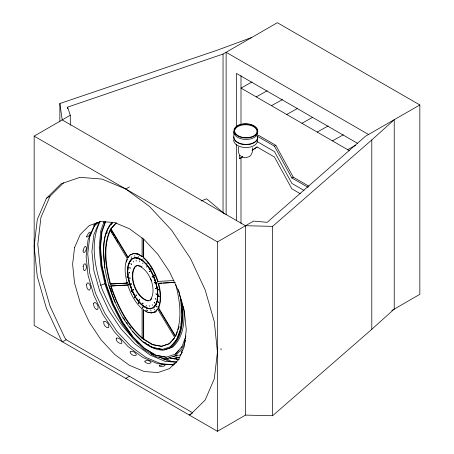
<?xml version="1.0" encoding="UTF-8"?>
<svg xmlns="http://www.w3.org/2000/svg" width="454" height="454" viewBox="0 0 454 454"><rect width="100%" height="100%" fill="white"/><g stroke="black" fill="none" stroke-linecap="round" stroke-linejoin="round"><path stroke-width="0.68" d="M238.418 146.92L238.293 151.432L239.434 155.035L241.624 156.585M252.413 147.766L252.288 152.283L250.597 155.711C248.179 157.322 245.222 158.185 242.408 157.05M128.011 269.801L128.266 267.117M157.896 295.248L157.339 300.877L155.824 305.105L153.412 307.846M157.759 298.789L157.566 300.826L156.051 305.054L153.634 307.795L150.263 308.913C138.504 307.017 133.096 293.959 129.509 283.977C127.568 275.856 125.236 265.21 131.927 258.644L135.298 257.526M157.952 296.751L157.969 294.005M138.601 303.465L138.72 302.909M139.293 300.179L139.412 299.623M146.262 267.117L146.375 266.56M146.971 263.723L147.09 263.172M181.713 353.394L181.799 353.093M104.068 221.648L100.765 230.853L99.239 246.897L100.765 265.391L105.249 285.084L112.376 304.623L121.666 322.686L132.489 338.043L144.1 349.642L155.711 356.691L166.533 358.717L175.823 355.573L182.951 347.48L185.544 340.25M105.3 221.535L101.6 231.852L100.096 247.589L101.6 265.726L105.992 285.038L112.984 304.208L122.098 321.926L132.71 336.987L144.1 348.36L155.489 355.278L166.102 357.258L175.619 354.086L178.882 350.386M105.47 222.091L102.002 231.761L100.504 247.498L102.002 265.635L106.395 284.947L113.392 304.118L122.501 321.835L133.113 336.896L144.503 348.269L155.892 355.187L166.504 357.167M106.633 233.799L107.32 231.875M110.084 230.087C102.354 247.135 105.578 266.594 110.084 284.068L127.199 283.12C125.168 275.158 123.755 266.299 127.199 258.53L110.084 230.087L110.526 229.991C102.797 247.033 106.02 266.498 110.526 283.971L127.642 283.018M126.325 262.106L127.426 259.041M131.217 256.805L131.569 257.492M128.397 265.777L129.895 261.6M152.527 305.36L152.169 304.674M157.385 300.61L155.887 304.787L153.503 307.494L150.172 308.595L146.551 307.92L142.669 305.565M175.709 284.431C180.045 301.28 182.661 320.025 175.25 336.403L158.134 307.96C161.579 300.19 160.166 291.332 158.134 283.37L161.999 283.08M177.332 331.732L175.692 336.3L158.577 307.857C162.021 300.088 160.608 291.23 158.577 283.268M178.036 329.774L179.205 326.511M185.907 335.926L182.207 346.243L175.216 354.182M192.133 413.185L189.102 414.939L190.601 414.423L205.163 400.025L214.316 378.75L217.443 352.054L214.316 321.75L205.163 289.907L190.601 258.695L171.623 230.235L149.519 206.474L125.803 189.029L102.082 179.092L79.983 177.327L61.006 183.87L46.439 198.267L37.285 219.543L34.163 246.238L37.285 276.543L46.439 308.385L61.006 339.598L62.504 341.845L66.142 339.745L192.74 412.834M63.639 182.763L50.082 196.168L40.928 217.438L37.801 244.138L40.928 274.437L50.082 306.285L64.644 337.498L66.142 339.745M94.988 224.73L89.727 236.954L87.747 253.911L89.727 273.155L95.544 293.38L104.795 313.209L116.848 331.284L130.888 346.374L145.95 357.451L161.017 363.767L172.946 364.715M99.426 221.683L93.893 234.553L91.907 251.51L93.893 270.754L99.704 290.98L108.954 310.803L121.008 328.878L135.048 343.973L150.109 355.051L165.177 361.367L176.407 362.258M100.141 221.49C89.5 242.618 95.039 267.582 102.042 288.977C109.442 306.337 118.511 323.413 132.12 336.737M103.881 222.823L104.17 222.216M134.645 297.852C134.469 296.201 134.917 299.061 134.872 297.449M136.03 295.406C135.82 293.761 136.308 296.615 136.251 295.004M149.44 271.628C149.235 269.982 149.718 272.837 149.667 271.225M150.819 269.182C150.643 267.531 151.091 270.391 151.046 268.779M111.866 222.403C101.276 234.485 103.404 252.782 104.743 267.622C107.882 285.492 114.192 302.642 123.25 318.35M112.723 222.29C101.35 234.247 103.37 252.787 104.806 267.928M110.946 224.719L112.723 222.698M127.773 257.514L130.219 254.739L133.868 253.508L138.112 254.297L142.091 256.72L142.539 256.618L138.555 254.2L134.31 253.406L130.661 254.637L127.773 257.514L110.657 229.071L116.241 222.732M110.657 229.071L116.224 223.158M132.148 258.593C126.978 263.275 127.466 271.044 128.17 277.383C129.759 286.247 133.283 294.816 138.958 301.859M129.668 261.652L132.057 258.945L135.388 257.844M130.292 261.146L132.279 258.894M133.204 261.232L133.521 261.964M136.302 261.022L136.081 260.284M150.064 300.185C157.782 290.571 149.338 268.206 137.437 265.573L135.269 266.305C127.551 275.918 135.996 298.284 147.896 300.917L150.507 300.083L151.755 298.67M153.276 307.545C161.193 298.965 156.834 285.634 153.276 275.987C149.514 268.45 144.457 258.956 135.161 257.889M154.122 309.14L154.439 309.872M155.115 311.75L157.561 308.975L174.677 337.418L169.092 343.757L161.352 346.374L152.34 344.688L143.243 339.166L143.243 309.77L147.221 312.187L151.466 312.982L155.557 311.654L158.003 308.873M171.396 341.544L169.535 343.661L161.794 346.277L152.782 344.592L143.685 339.064L143.685 309.673M172.327 340.489L174.654 337.844M170.386 346.72L176.612 339.649L180.527 328.736L181.867 314.724L180.527 298.562L178.49 289.618M181.214 347.741L182.145 346.68M162.776 358.478C163.105 359.699 168.553 359.426 168.269 358.155M97.86 222.273C95.828 224.679 90.108 227.829 96.498 222.653M98.246 222.227L93.728 226.694L88.048 239.882L86.112 256.442L88.048 275.232L93.728 294.981L102.757 314.338L114.527 331.982L128.232 346.72L142.942 357.536L157.651 363.705L171.357 364.795L175.284 363.444M182.06 352.724L182.474 352.327M371.798 139.934L394.225 119.754L394.225 309.112L371.798 329.298L272.621 415.728L245.501 415.098L217.443 431.3L34.163 325.484L34.163 136.121L62.226 119.924L245.501 225.734L272.621 226.364L371.798 139.934L371.798 329.298M131.251 291.252C131.297 289.783 131.354 292.399 131.569 291.031M133.204 289.913C133.283 288.46 133.294 291.065 133.521 289.697M152.169 276.94C152.232 275.453 152.266 278.098 152.493 276.719M154.122 275.601C154.201 274.148 154.212 276.753 154.439 275.385M239.616 155.279L239.616 158.679L242.515 156.726M252.384 150.087L257.026 146.96L274.443 157.016L291.86 188.841L300.264 193.693M239.616 158.679L242.742 156.709M252.027 150.461L257.253 146.943M182.803 349.926L180.97 351.475L181.225 352.134M391.791 310.525L419.837 294.328L419.837 104.965L277.343 22.7L223.045 54.049L67.64 107.138L70.268 115.254L62.204 119.913L59.86 103.529L216.7 50.388L251.737 37.483M46.439 198.267L50.082 196.168M125.803 189.029L129.441 186.929M257.492 135.808L258.411 135.275L275.828 145.331L293.244 177.156L308.856 186.168M257.026 136.075L274.443 146.131L275.828 145.331M274.443 146.131L291.86 177.957L293.244 177.156M34.163 136.121L217.443 241.937L253.565 221.081L267.151 222.329L365.453 136.268L419.837 104.965M125.803 378.392L129.441 376.292M251.97 81.97L241 88.093L349.489 150.728M256.238 96.889L267.207 90.766M271.475 105.686L282.445 99.568M286.712 114.482L297.682 108.364M301.95 123.278L312.312 117.501M317.187 132.08L328.157 125.957M332.424 140.876L343.394 134.753M347.662 149.672L355.584 145.252M174.501 363.995L172.225 365.311L173.876 364.84M201.043 201.003L206.326 198.931A0.675 0.392 0 0 1 206.718 198.886L224.588 213.885M177.491 355.72C179.041 354.943 171.385 356.986 173.042 356.906M100.459 285.288L105.152 283.688M134.645 255.613L134.872 256.374M138.771 257.106L138.601 256.351M139.486 261.646L139.316 260.891M142.959 303.771L142.789 303.022M142.959 307.75L142.789 306.995M149.44 305.599L149.667 306.359M150.819 310.258L151.046 311.018M152.606 312.727L155.648 311.699M154.973 312.125L156.187 311.716M164.365 349.938L172.588 347.157C183.904 337.163 184.971 320.637 183.547 306.541M178.541 355.488L181.197 354.591M179.182 357.23L174.427 358.842L169.58 357.934M178.609 357.9L179.795 357.497M176.351 356.078L176.981 355.885M143.243 257.639L143.685 257.537C150.717 263.814 155.109 272.479 158.003 281.332L157.561 281.429C154.661 272.582 150.274 263.916 143.243 257.639L143.243 238.742M110.084 284.068L111.224 283.812M110.657 286.009L128.215 284.959L110.657 286.009C116.956 305.474 126.541 324.536 142.091 338.241L142.539 338.145C126.989 324.434 117.399 305.377 111.099 285.906M127.773 285.055C130.673 293.908 135.059 302.574 142.091 308.851L142.539 308.748M158.134 307.96L159.275 307.704M142.091 338.355L142.539 338.258M143.243 339.166L144.383 339.019M143.243 339.28L143.685 339.178M118.068 283.432L120.123 283.319M126.286 282.978L127.659 282.899M157.561 281.429L173.99 280.521M128.647 284.108C129.634 285.22 127.983 283.148 129.038 284.085M131.036 283.971C132.04 285.061 130.36 283.024 131.427 283.954M154.269 282.683C155.279 283.801 153.594 281.718 154.655 282.66M156.658 282.547C157.663 283.637 155.983 281.599 157.05 282.53M163.372 283.007L170.216 282.626M171.584 282.547L175.011 282.36M158.134 283.37L175.25 282.416M176.912 361.946L169.353 361.344L159.025 357.014M136.824 253.587L138.039 253.814M135.905 257.639L138.351 258.099M135.071 257.577L138.737 258.264L142.669 260.653L146.778 264.756M135.99 257.951L139.009 258.519L142.891 260.874M140.405 265.942L137.88 265.471L135.712 266.203C127.994 275.822 136.438 298.182 148.339 300.82M146.319 305.372L146.432 306.115M150.49 308.862L146.824 308.175L142.891 305.786L138.782 301.683M147.669 312.091L151.914 312.885M153.253 347.599L156.63 348.229M157.981 348.485L162.708 349.364M176.004 358.91L178.745 359.426M169.819 358.03L179.16 359.778M153.242 354.977L151.886 354.404L151.046 353.348M127.007 276.912C127.943 278.336 126.428 275.794 127.443 277.088M129.674 277.99C130.599 279.386 129.101 276.883 130.111 278.166M155.586 288.472C156.522 289.896 155.007 287.354 156.023 288.648M158.247 289.55C159.189 290.946 157.674 288.443 158.684 289.726M368.62 134.537L226.126 52.272L226.126 214.68M357.735 143.447L236.449 73.417L236.449 127.228M257.026 141.517L274.443 151.574L291.86 183.399L304.049 190.436M291.86 177.957L308.073 187.315M166.612 358.717L171.516 361.543M142.845 258.933L142.845 259.603M138.958 258.212L142.891 260.602L146.824 264.529M142.845 263.036L142.845 263.706M140.944 266.271L142.028 266.929M146.778 307.869L142.891 305.514L139.009 301.632L136.597 298.21M145.393 310.706L146.529 311.399M144.9 342.526L146.092 343.252M147.885 344.336L149.077 345.063M150.87 346.147L152.062 346.873M132.523 331.403L142.669 341.539L152.811 347.696L162.265 349.466L170.829 346.623C184.023 334.836 182.82 315.212 181.032 299.163M136.45 341.391L138.379 343.457M147.232 265.108L150.081 269.148M147.175 265.329L149.99 269.318M146.597 264.58C150.995 270.283 154.411 276.792 156.187 283.79M123.511 317.891L125.088 320.127M126.66 322.363L127.449 323.481M129.816 326.835L130.604 327.953M123.068 317.987C132.449 332.226 144.423 348.939 162.969 350.25L171.198 347.469C184.392 335.699 183.399 316.103 181.589 300.032M111.099 228.969L128.215 257.412M111.258 231.2L112.348 233.016M113.074 234.224L113.806 235.433M114.896 237.249L115.628 238.458M116.718 240.274L117.813 242.09M150.49 269.727L153.634 275.845M132.591 291.059L134.146 294.079M135.298 296.661L132.148 290.543L129.276 281.923M153.878 276.509L156.352 283.795M153.412 275.896L155.824 282.513L157.339 289.181M150.745 278.733L151.46 280.685M132.279 290.452L129.447 281.94M110.362 288.313L111.559 291.599M108.71 285.055L115.027 302.358M156.959 286.463L157.26 287.796M156.789 286.423L157.084 287.74M128.397 277.332L129.146 280.623M128.368 277.922L128.976 280.589M139.293 299.526L139.412 300.27M138.601 302.818L138.72 303.556M220.939 348.576L221.081 349.955M157.566 289.13L157.737 291.218M157.385 289.056L157.861 295.446M128 272.519L128.227 275.266M67.669 108.557L67.64 107.138L67.64 108.557M70.268 115.254L70.336 125.179M272.621 226.364L272.621 415.728M245.501 225.734L245.501 415.098M241 75.636L241 124.555M241 157.879L241 223.447M236.449 144.224L236.449 220.689M223.045 54.049L223.045 212.915M217.443 241.937L217.443 431.3M143.685 239.343L143.685 257.537M142.845 303.056L142.845 303.726M142.845 307.035L142.845 307.704M142.091 237.822L142.091 256.72M142.091 308.851L142.091 338.241M59.86 103.529L59.86 121.263M257.736 133.011A11.929 7.133 1.6 0 1 244.99 139.395A11.929 7.133 1.6 0 1 233.941 131.569L233.799 136.506A11.929 7.133 1.6 0 0 245.881 144.366A11.929 7.133 1.6 0 0 257.566 136.716M235.643 134.327A11.361 6.793 1.6 0 1 246.181 124.754A11.361 6.793 1.6 0 1 255.772 135.031M257.554 137.051A11.929 7.133 1.6 0 1 245.869 144.701A11.929 7.133 1.6 0 1 233.793 136.836M257.475 139.894A11.929 7.133 1.6 0 1 245.79 147.544A11.929 7.133 1.6 0 1 233.714 139.679M86.657 284.59C86.549 286.582 86.964 289.442 89.103 290.18L89.557 290.066C91.277 288.035 90.425 283.807 87.945 282.763L87.111 283.239L86.657 284.59M83.11 250.455L83.15 251.839L83.962 252.679C85.954 251.675 87.077 248.355 85.829 246.454L85.068 246.516L84.217 247.385L83.11 250.455M83.15 266.294L83.502 269.716L84.643 270.743C86.93 269.568 86.89 265.511 85.216 263.774L83.962 264.137L83.15 266.294M93.649 303.437C93.422 305.826 94.585 308.93 97.048 309.668L97.519 309.543C99.176 307.256 97.281 303.193 94.71 302.381L93.649 303.437M129.214 272.286L129.594 272.911L129.214 272.286M129.816 267.571L130.19 268.195L129.816 267.571M131.013 263.751L131.388 264.381L131.013 263.751M146.875 310.02L147.249 310.644L146.875 310.02M154.246 302.358L154.621 302.983L154.246 302.358M155.586 298.624L155.96 299.248L155.586 298.624M156.04 293.829L156.42 294.453L156.04 293.829M156.636 306.325L157.01 306.955L156.636 306.325M158.247 301.825L158.628 302.449L158.247 301.825M158.798 296.042L159.178 296.672L158.798 296.042M74.547 247.68L72.612 264.234L74.547 283.029L80.227 302.773L89.256 322.13L101.026 339.779L114.731 354.512L129.441 365.334L144.151 371.497L157.856 372.586L169.626 368.534L178.66 359.602L184.335 346.413L186.271 329.854L184.335 311.064L178.66 291.315L169.626 271.957L157.856 254.308L144.151 239.576L129.441 228.759L114.731 222.591L101.026 221.501L89.256 225.559L80.227 234.485L74.547 247.68M86.703 236.171L86.828 237.198C88.785 236.682 90.278 234.275 90.391 232.3L89.937 232.096L88.615 233.038L86.703 236.171M116.19 338.366C115.776 340.994 118.925 343.894 121.513 343.4L121.842 343.065C122.262 340.438 119.107 337.538 116.525 338.037L116.19 338.366M130.224 351.833L130.099 352.253C130.673 354.551 134.134 356.549 136.223 355.153L136.348 354.733C135.78 352.435 132.313 350.437 130.224 351.833M103.796 321.665C103.154 324.264 105.612 328.015 108.421 327.737L108.761 327.385C109.403 324.786 106.945 321.035 104.136 321.313L103.796 321.665M144.934 361.14L144.809 361.48C145.762 363.484 149.156 364.023 150.932 362.831L151.057 362.491C150.104 360.487 146.71 359.948 144.934 361.14M159.314 365.663L159.241 366.128C161.011 366.934 163.684 366.684 165.103 365.322L164.342 364.766L162.288 364.71L159.314 365.663M173.297 358.609L178.677 357.253L173.297 358.609M239.19 136.66A11.929 7.133 1.6 0 0 257.776 131.592A11.929 7.133 1.6 0 0 240.66 124.356A11.929 7.133 1.6 0 0 239.19 136.66M239.513 136.387A11.361 6.793 1.6 0 0 257.208 131.558A11.361 6.793 1.6 0 0 240.909 124.668A11.361 6.793 1.6 0 0 239.513 136.387"/></g></svg>
